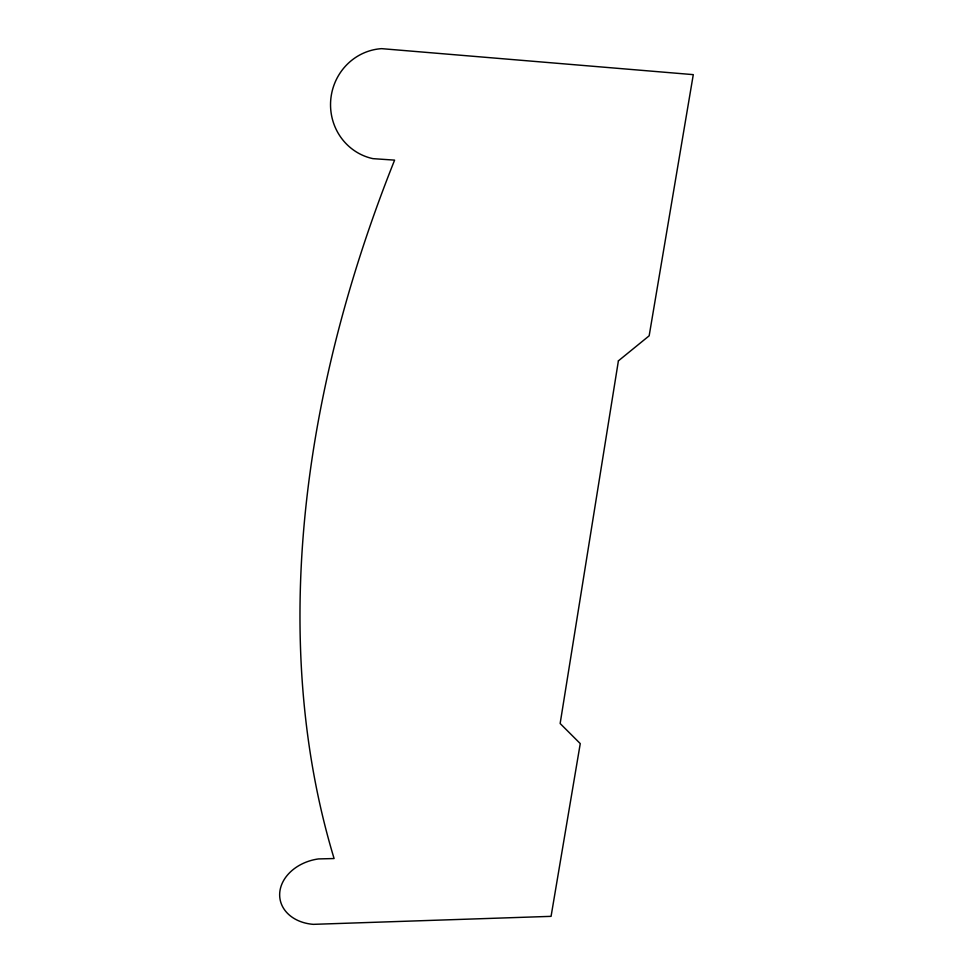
<?xml version="1.0" encoding="UTF-8"?>
<svg xmlns="http://www.w3.org/2000/svg" width="973" height="973" viewBox="0 0 973 973"><rect width="100%" height="100%" fill="white"/><g stroke="black" fill="none" stroke-linecap="round" stroke-linejoin="round"><path stroke-width="1.46" d="M618.402 360.849L560.144 723.511L580.261 743.603L551.071 916.347L313.306 924.35A42.24 32.608 -11.4 0 1 279.738 892.752A42.24 32.608 -11.4 0 1 318.463 858.928L334.092 858.539A1330.675 890.672 -45.2 0 1 394.6 160.131L372.939 158.648A55.68 53.904 -81.2 0 1 330.711 100.219A55.68 53.904 -81.2 0 1 381.586 48.65L693.287 74.641L649.161 335.807L618.402 360.849"/></g></svg>
